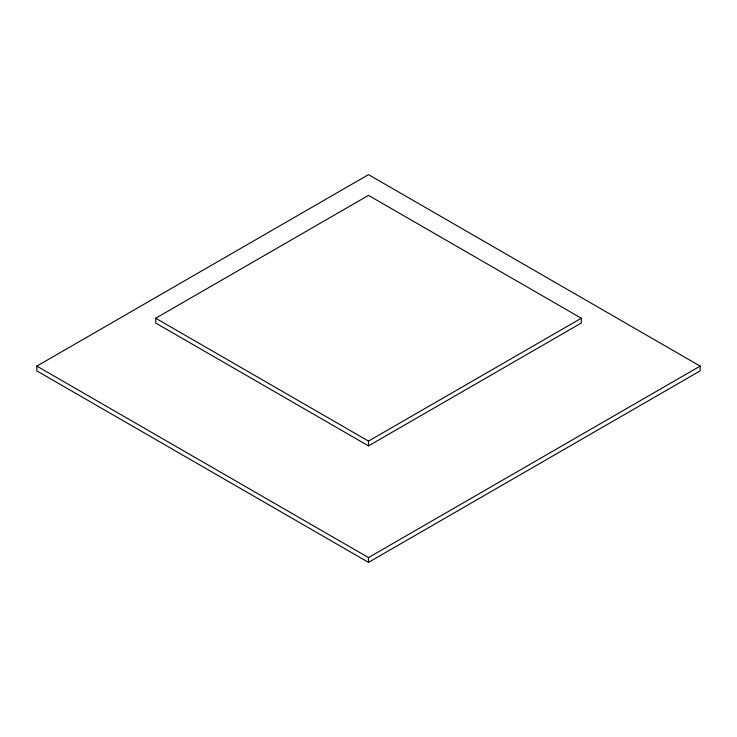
<?xml version="1.0" encoding="UTF-8"?>
<svg xmlns="http://www.w3.org/2000/svg" width="737" height="737" viewBox="0 0 737 737"><rect width="100%" height="100%" fill="white"/><g stroke="black" fill="none" stroke-linecap="round" stroke-linejoin="round"><path stroke-width="1.11" d="M36.85 366.105L368.5 174.632L700.15 366.105L700.15 370.895L368.5 562.368L36.85 370.895L36.85 366.105L368.5 557.587L700.15 366.105M155.691 318.237L368.5 195.369L581.309 318.237L581.309 323.027L368.5 445.885L155.691 323.027L155.691 318.237L368.5 441.104L581.309 318.237M368.5 441.104L368.5 445.885M368.5 557.587L368.5 562.368"/></g></svg>
